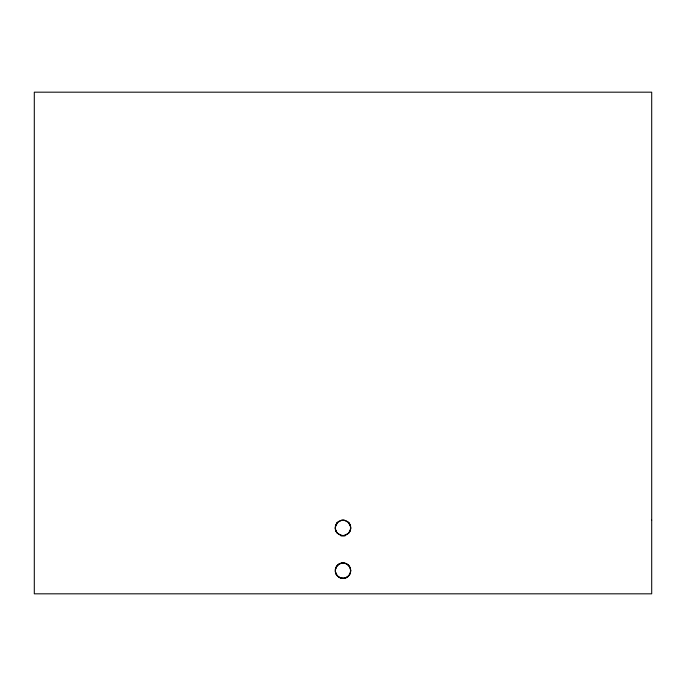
<?xml version="1.0" encoding="UTF-8"?>
<svg xmlns="http://www.w3.org/2000/svg" width="686" height="686" viewBox="0 0 686 686"><rect width="100%" height="100%" fill="white"/><g stroke="black" fill="none" stroke-linecap="round" stroke-linejoin="round"><path stroke-width="1.03" d="M651.7 520.151L651.7 92.181L34.3 92.181L34.3 593.819L651.7 593.819L651.7 520.125M341.019 535.938L344.981 535.938M348.702 523.307A19.388 11.396 -2.2 0 1 349.32 532.525M336.8 532.499A12.039 7.237 3.1 0 0 337.521 533.331L341.422 535.397A5.102 3.241 0 0 0 344.578 535.397L348.437 533.314A12.039 7.237 -3.1 0 0 349.2 532.499M337.049 523.229A19.388 11.551 3.9 0 0 336.852 532.49A12.039 7.177 3.9 0 0 337.615 533.296M336.826 523.161A13.874 8.146 2 0 1 337.512 522.372M349.114 532.482A12.039 7.177 -3.9 0 1 348.385 533.296M348.934 532.447A19.388 11.482 -5.3 0 0 349.097 523.186A13.874 8.112 -1.6 0 0 348.428 522.398L344.098 520.194A4.579 2.607 0 0 0 341.902 520.194L337.538 522.389A13.874 8.112 1.6 0 0 336.877 523.178M348.488 522.372A13.874 8.146 -2 0 1 349.174 523.161M336.68 532.525A19.388 11.396 2.2 0 1 337.298 523.307M338.815 534.317A7.718 7.718 0 0 0 350.709 528.22A7.718 7.718 0 0 0 339.476 520.974A7.718 7.718 0 0 0 338.815 534.317M339.141 577.346A7.718 7.718 0 0 0 350.718 570.666A7.718 7.718 0 0 0 339.141 563.986A7.718 7.718 0 0 0 339.141 577.346M349.388 574.842A7.7 7.606 -90 0 0 343.386 562.974A7.7 7.606 -90 0 0 336.226 574.173A7.7 7.606 -90 0 0 349.388 574.842M339.15 577.26A7.7 7.615 0 0 0 350.7 570.666A7.7 7.615 0 0 0 339.15 564.072A7.7 7.615 0 0 0 339.15 577.26"/></g></svg>
